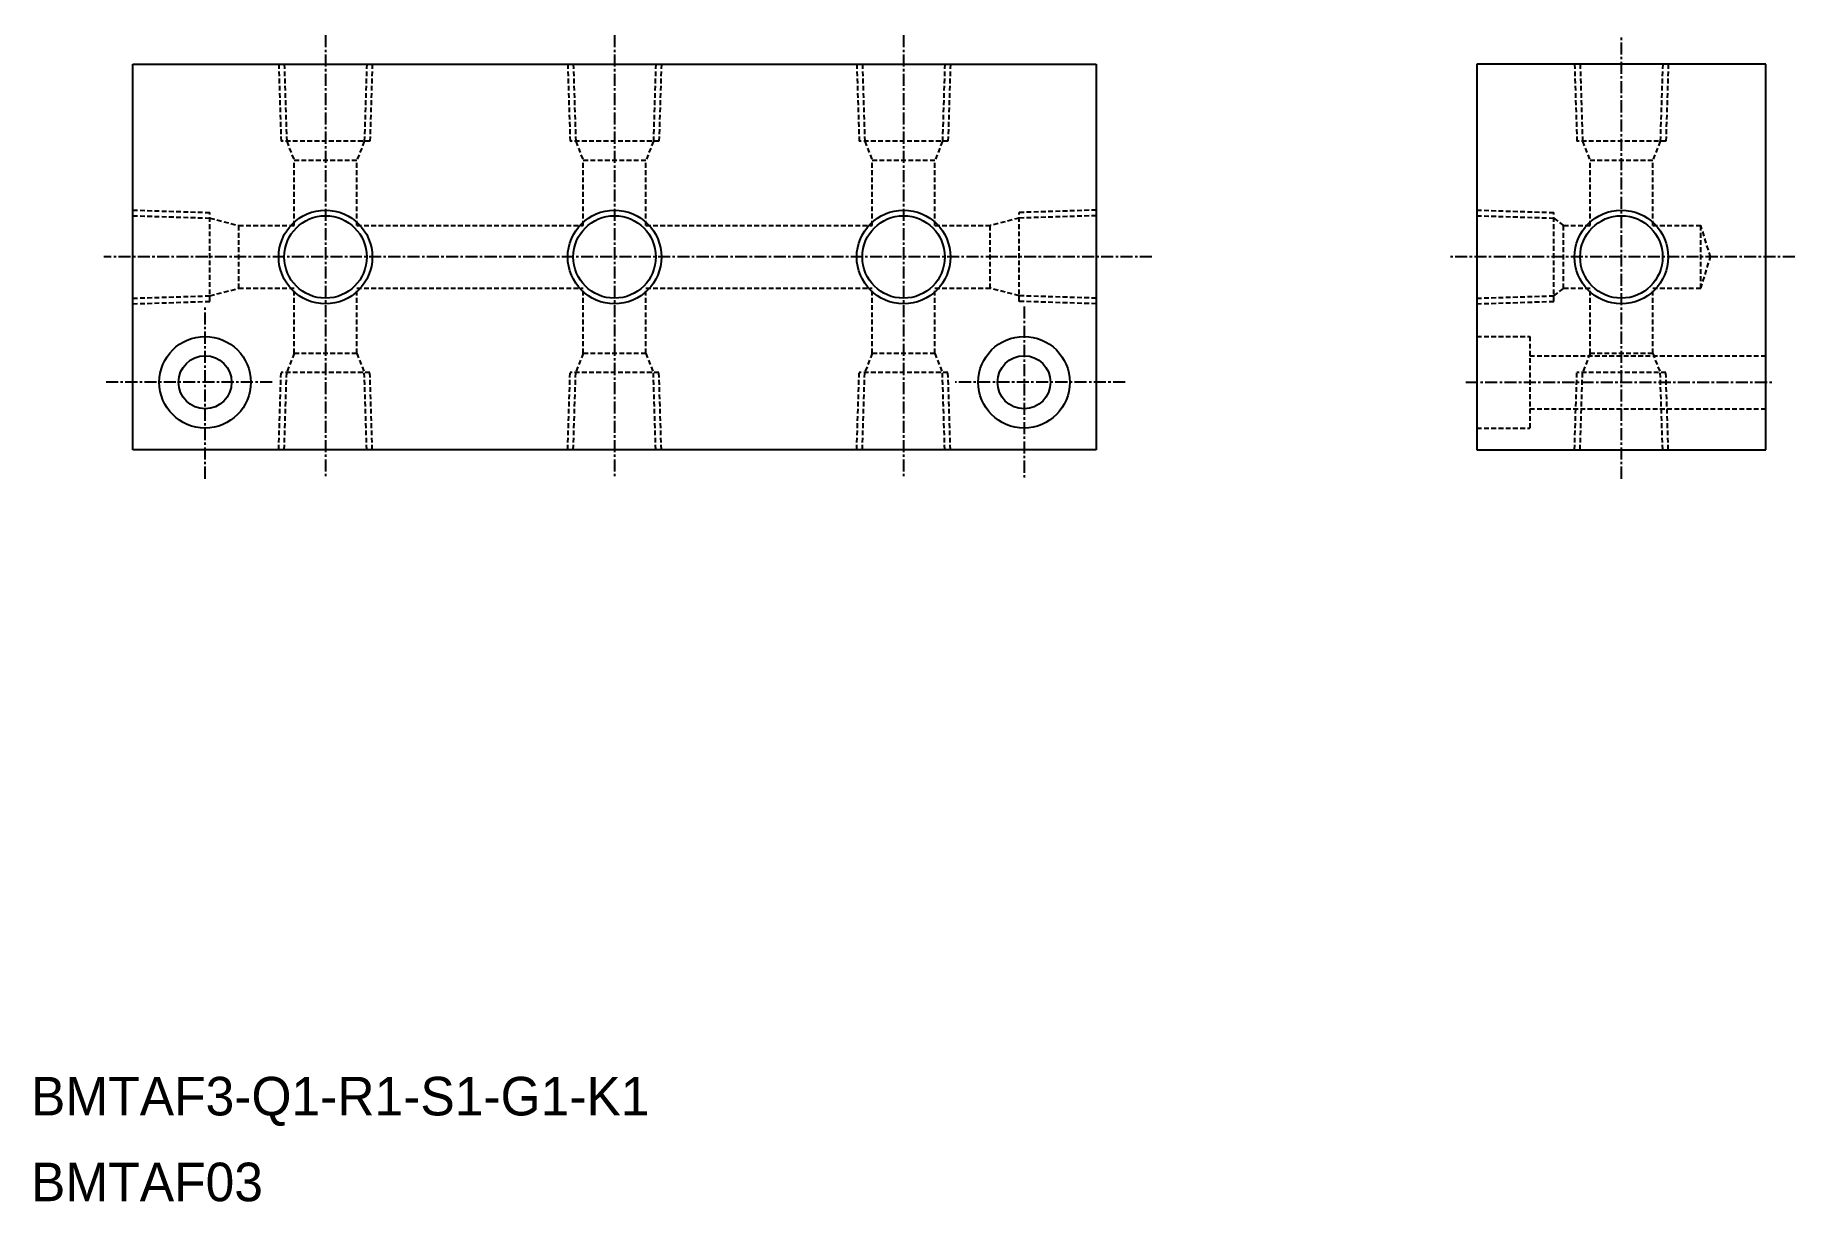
# Model space of a CAD drawing. Extents: x 1080 to 1263, y 5153 to 5274.
import ezdxf

# ---------------------------------------------------------------- set-up
doc = ezdxf.new("R2010")
doc.units = 0
doc.linetypes.add('CENTER', pattern=[2, 1.25, -0.25, 0.25, -0.25])
doc.linetypes.add('DASHED', pattern=[0.75, 0.5, -0.25])
doc.layers.get('0').update_dxf_attribs({"linetype": 'CONTINUOUS'})
doc.layers.add('CENTER', color=1, linetype='CENTER')

msp = doc.modelspace()

# ---------------------------------------------------------------- linework, layer by layer
at = {"color": 7, "linetype": 'CONTINUOUS'}
for p, q in [((1090.42, 5270.68), (1190.42, 5270.68)), ((1090.42, 5230.68), (1090.42, 5270.68)), ((1190.42, 5270.68), (1190.42, 5230.68)), ((1259.92, 5270.68), (1229.92, 5270.68)), ((1229.92, 5270.68), (1229.92, 5230.68)), ((1259.92, 5230.68), (1259.92, 5270.68)), ((1190.42, 5230.68), (1090.42, 5230.68)), ((1229.92, 5230.68), (1259.92, 5230.68))]:
    msp.add_line(p, q, dxfattribs=at)
at = {"color": 3, "linetype": 'DASHED'}
for p, q in [((1105.56, 5270.68), (1105.81, 5262.68)), ((1106.14, 5270.68), (1106.39, 5262.68)), ((1114.7, 5270.68), (1114.45, 5262.68)), ((1115.28, 5270.68), (1115.03, 5262.68)), ((1135.56, 5270.68), (1135.81, 5262.68)), ((1136.14, 5270.68), (1136.39, 5262.68)), ((1144.7, 5270.68), (1144.45, 5262.68)), ((1145.28, 5270.68), (1145.03, 5262.68)), ((1165.56, 5270.68), (1165.81, 5262.68)), ((1166.14, 5270.68), (1166.39, 5262.68)), ((1174.7, 5270.68), (1174.45, 5262.68)), ((1175.28, 5270.68), (1175.03, 5262.68)), ((1240.06, 5270.68), (1240.31, 5262.68)), ((1240.64, 5270.68), (1240.89, 5262.68)), ((1249.21, 5270.68), (1248.95, 5262.68)), ((1249.79, 5270.68), (1249.54, 5262.68)), ((1115.03, 5262.68), (1105.81, 5262.68)), ((1106.39, 5262.68), (1107.17, 5260.68)), ((1114.45, 5262.68), (1113.67, 5260.68)), ((1145.03, 5262.68), (1135.81, 5262.68)), ((1136.39, 5262.68), (1137.17, 5260.68)), ((1144.45, 5262.68), (1143.67, 5260.68)), ((1175.03, 5262.68), (1165.81, 5262.68)), ((1166.39, 5262.68), (1167.17, 5260.68)), ((1174.45, 5262.68), (1173.67, 5260.68)), ((1249.54, 5262.68), (1240.31, 5262.68)), ((1240.89, 5262.68), (1241.67, 5260.68)), ((1248.95, 5262.68), (1248.17, 5260.68)), ((1107.17, 5253.93), (1107.17, 5260.68)), ((1113.67, 5260.68), (1107.17, 5260.68)), ((1113.67, 5253.93), (1113.67, 5260.68)), ((1143.67, 5260.68), (1137.17, 5260.68)), ((1137.17, 5253.93), (1137.17, 5260.68)), ((1143.67, 5253.93), (1143.67, 5260.68)), ((1173.67, 5260.68), (1167.17, 5260.68)), ((1167.17, 5253.93), (1167.17, 5260.68)), ((1173.67, 5253.93), (1173.67, 5260.68)), ((1248.17, 5260.68), (1241.67, 5260.68)), ((1241.67, 5253.93), (1241.67, 5260.68)), ((1248.17, 5253.93), (1248.17, 5260.68)), ((1090.42, 5255.54), (1098.42, 5255.29)), ((1090.42, 5254.96), (1098.42, 5254.71)), ((1098.42, 5246.07), (1098.42, 5255.29)), ((1098.42, 5254.71), (1101.42, 5253.93)), ((1182.42, 5254.71), (1179.42, 5253.93)), ((1190.42, 5255.54), (1182.42, 5255.29)), ((1182.42, 5246.07), (1182.42, 5255.29)), ((1190.42, 5254.96), (1182.42, 5254.71)), ((1229.92, 5255.54), (1237.92, 5255.29)), ((1229.92, 5254.96), (1237.92, 5254.71)), ((1237.92, 5246.07), (1237.92, 5255.29)), ((1237.92, 5254.71), (1238.92, 5253.93)), ((1101.42, 5253.93), (1107.17, 5253.93)), ((1101.42, 5247.43), (1101.42, 5253.93)), ((1113.67, 5253.93), (1137.17, 5253.93)), ((1143.67, 5253.93), (1167.17, 5253.93)), ((1173.67, 5253.93), (1179.42, 5253.93)), ((1179.42, 5247.43), (1179.42, 5253.93)), ((1238.92, 5247.43), (1238.92, 5253.93)), ((1238.92, 5253.93), (1241.67, 5253.93)), ((1248.17, 5253.93), (1253.17, 5253.93)), ((1253.17, 5247.43), (1253.17, 5253.93)), ((1254.17, 5250.68), (1253.17, 5253.93)), ((1253.17, 5247.43), (1254.17, 5250.68)), ((1098.42, 5246.65), (1101.42, 5247.43)), ((1101.42, 5247.43), (1107.17, 5247.43)), ((1107.17, 5240.68), (1107.17, 5247.43)), ((1113.67, 5247.43), (1137.17, 5247.43)), ((1113.67, 5240.68), (1113.67, 5247.43)), ((1137.17, 5240.68), (1137.17, 5247.43)), ((1143.67, 5247.43), (1167.17, 5247.43)), ((1143.67, 5240.68), (1143.67, 5247.43)), ((1167.17, 5240.68), (1167.17, 5247.43)), ((1173.67, 5240.68), (1173.67, 5247.43)), ((1173.67, 5247.43), (1179.42, 5247.43)), ((1182.42, 5246.65), (1179.42, 5247.43)), ((1237.92, 5246.65), (1238.92, 5247.43)), ((1238.92, 5247.43), (1241.67, 5247.43)), ((1241.67, 5240.68), (1241.67, 5247.43)), ((1248.17, 5240.68), (1248.17, 5247.43)), ((1248.17, 5247.43), (1253.17, 5247.43)), ((1090.42, 5246.4), (1098.42, 5246.65)), ((1090.42, 5245.82), (1098.42, 5246.07)), ((1190.42, 5246.4), (1182.42, 5246.65)), ((1190.42, 5245.82), (1182.42, 5246.07)), ((1229.92, 5246.4), (1237.92, 5246.65)), ((1229.92, 5245.82), (1237.92, 5246.07)), ((1229.92, 5242.43), (1235.42, 5242.43)), ((1235.42, 5242.43), (1235.42, 5232.93)), ((1107.17, 5240.68), (1106.39, 5238.68)), ((1113.67, 5240.68), (1107.17, 5240.68)), ((1113.67, 5240.68), (1114.45, 5238.68)), ((1137.17, 5240.68), (1136.39, 5238.68)), ((1143.67, 5240.68), (1137.17, 5240.68)), ((1143.67, 5240.68), (1144.45, 5238.68)), ((1167.17, 5240.68), (1166.39, 5238.68)), ((1173.67, 5240.68), (1167.17, 5240.68)), ((1173.67, 5240.68), (1174.45, 5238.68)), ((1235.42, 5240.43), (1259.92, 5240.43)), ((1241.67, 5240.68), (1240.89, 5238.68)), ((1248.17, 5240.68), (1241.67, 5240.68)), ((1248.17, 5240.68), (1248.95, 5238.68)), ((1105.56, 5230.68), (1105.81, 5238.68)), ((1115.03, 5238.68), (1105.81, 5238.68)), ((1106.14, 5230.68), (1106.39, 5238.68)), ((1114.7, 5230.68), (1114.45, 5238.68)), ((1115.28, 5230.68), (1115.03, 5238.68)), ((1135.56, 5230.68), (1135.81, 5238.68)), ((1145.03, 5238.68), (1135.81, 5238.68)), ((1136.14, 5230.68), (1136.39, 5238.68)), ((1144.7, 5230.68), (1144.45, 5238.68)), ((1145.28, 5230.68), (1145.03, 5238.68)), ((1165.56, 5230.68), (1165.81, 5238.68)), ((1175.03, 5238.68), (1165.81, 5238.68)), ((1166.14, 5230.68), (1166.39, 5238.68)), ((1174.7, 5230.68), (1174.45, 5238.68)), ((1175.28, 5230.68), (1175.03, 5238.68)), ((1240.06, 5230.68), (1240.31, 5238.68)), ((1249.54, 5238.68), (1240.31, 5238.68)), ((1240.64, 5230.68), (1240.89, 5238.68)), ((1249.21, 5230.68), (1248.95, 5238.68)), ((1249.79, 5230.68), (1249.54, 5238.68)), ((1235.42, 5234.93), (1259.92, 5234.93)), ((1229.92, 5232.93), (1235.42, 5232.93))]:
    msp.add_line(p, q, dxfattribs=at)
for p, q in [((1119.54, 5247.43), (1119.54, 5247.43)), ((1125.42, 5247.43), (1125.42, 5247.43))]:
    msp.add_line(p, q)
at = {"color": 3, "linetype": 'CONTINUOUS'}
for centre in [(1110.42, 5250.68), (1140.42, 5250.68), (1170.42, 5250.68), (1244.92, 5250.68)]:
    msp.add_circle(centre, 4.86, dxfattribs=at)
at = {"color": 7, "linetype": 'CONTINUOUS'}
for centre, radius in [((1110.42, 5250.68), 4.28), ((1140.42, 5250.68), 4.28), ((1170.42, 5250.68), 4.28), ((1244.92, 5250.68), 4.28), ((1097.92, 5237.68), 4.75), ((1182.92, 5237.68), 4.75), ((1097.92, 5237.68), 2.75), ((1182.92, 5237.68), 2.75)]:
    msp.add_circle(centre, radius, dxfattribs=at)
at = {"layer": 'CENTER', "color": 1, "linetype": 'CENTER'}
for p, q in [((1110.42, 5273.68), (1110.42, 5227.68)), ((1140.42, 5273.68), (1140.42, 5227.68)), ((1170.42, 5273.68), (1170.42, 5227.68)), ((1244.92, 5227.68), (1244.92, 5273.68)), ((1196.19, 5250.68), (1087.42, 5250.68)), ((1262.92, 5250.68), (1226.92, 5250.68)), ((1097.92, 5227.68), (1097.92, 5245.55)), ((1182.92, 5245.55), (1182.92, 5227.68)), ((1104.89, 5237.68), (1087.42, 5237.68)), ((1193.42, 5237.68), (1175.76, 5237.68)), ((1228.79, 5237.68), (1260.68, 5237.68))]:
    msp.add_line(p, q, dxfattribs=at)

# ---------------------------------------------------------------- texts
at = {"color": 7, "linetype": 'CONTINUOUS'}
for s, p in [('BMTAF3-Q1-R1-S1-G1-K1', (1079.85, 5161.63)), ('BMTAF03', (1079.85, 5152.73))]:
    msp.add_text(s, height=4, dxfattribs=at).set_placement(p)

doc.saveas('drawing.dxf')
